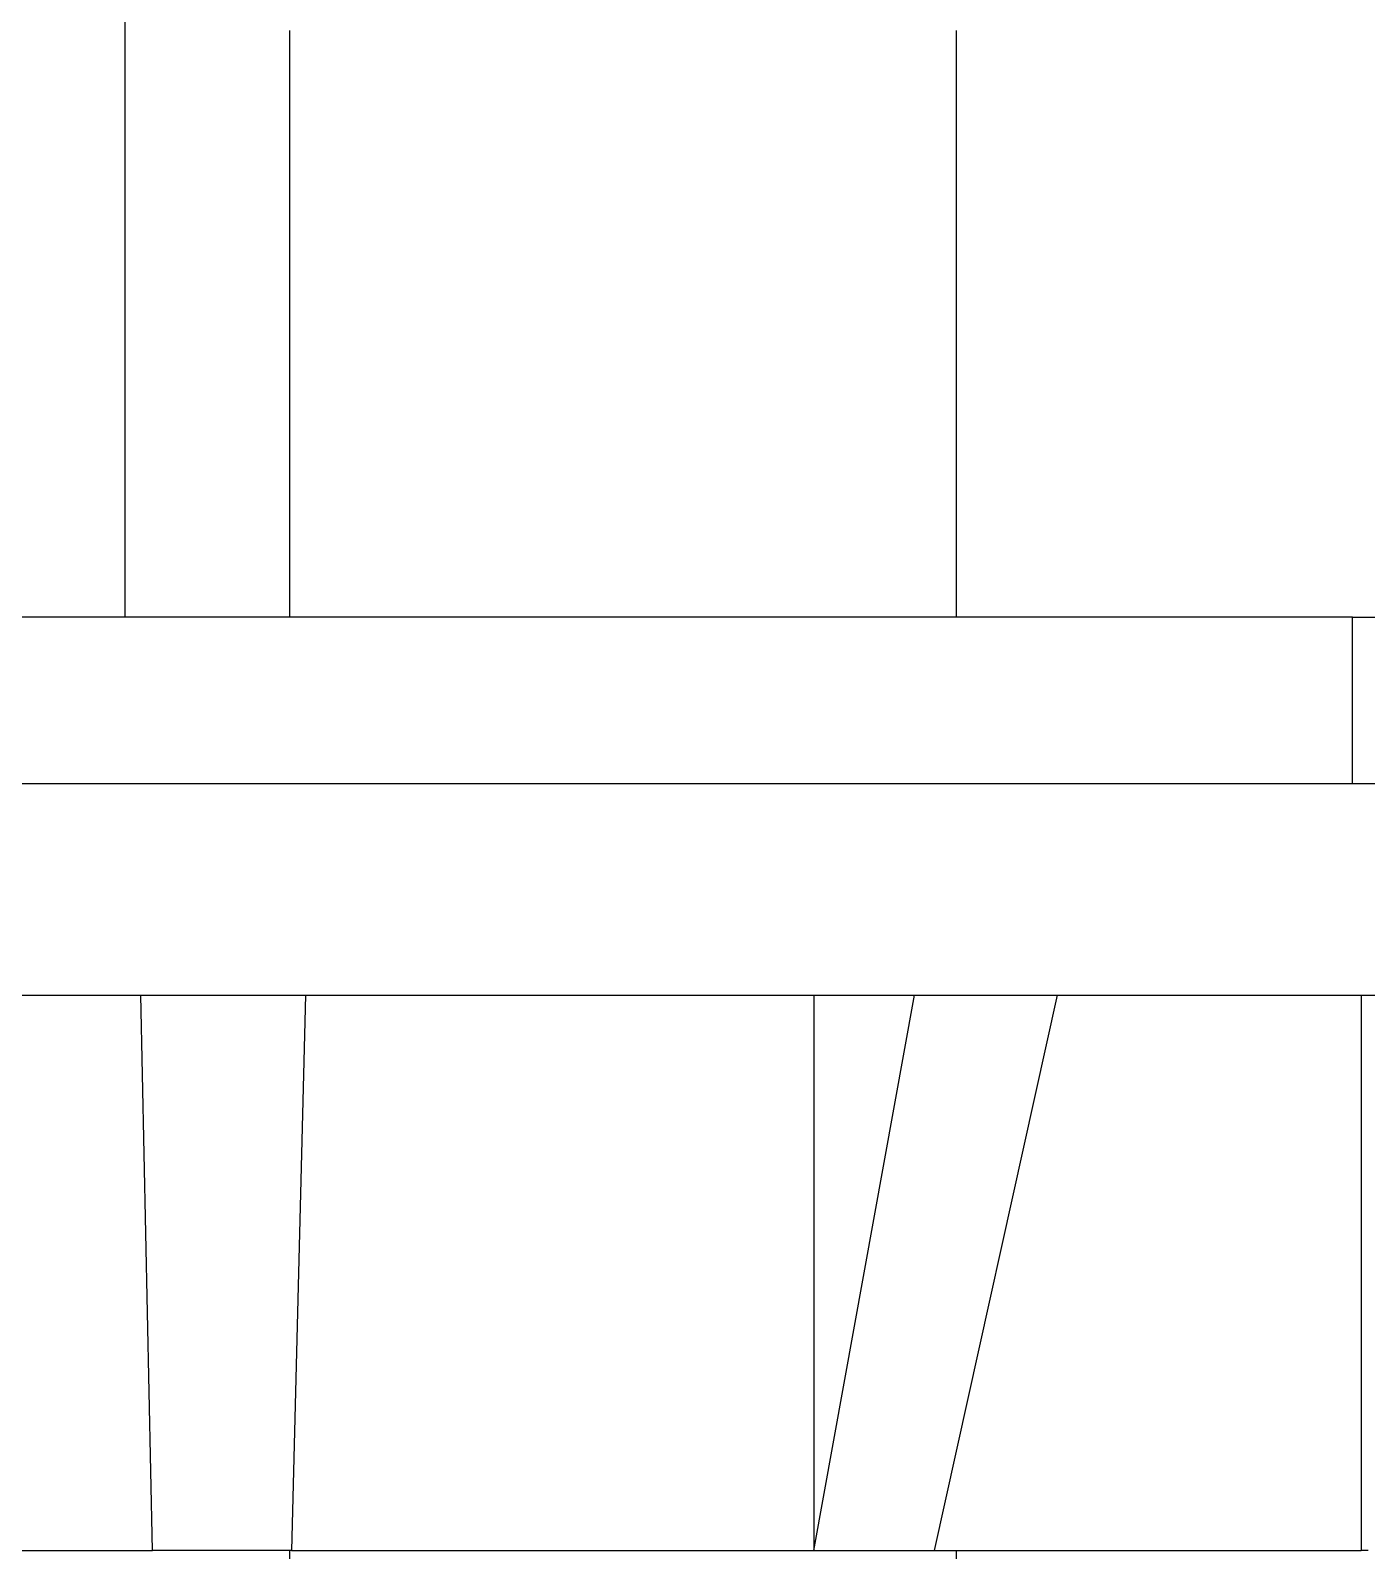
# Model space of a CAD drawing. Extents: x 77 to 788, y 36 to 557.
# Drawn here: x 252.22 to 276.27, y 218.95 to 246.32 of the extents above; entities that cross this region are included whole.
import ezdxf

# ---------------------------------------------------------------- set-up
doc = ezdxf.new("R2010")
doc.units = 0
doc.header["$LTSCALE"] = 10
doc.header["$MEASUREMENT"] = 0
doc.linetypes.add('CENTER', pattern=[2, 1.25, -0.25, 0.25, -0.25])
doc.layers.get('0').update_dxf_attribs({"linetype": 'CONTINUOUS'})
doc.layers.add('1', color=7, linetype='CONTINUOUS')

msp = doc.modelspace()

# ---------------------------------------------------------------- linework, layer by layer
at = {"color": 1, "linetype": 'CENTER'}
msp.add_line((253.928, 235.752), (253.928, 405.461), dxfattribs=at)
at = {"layer": '1', "color": 7, "linetype": 'Continuous', "lineweight": -3}
for p, q in [((256.89, 235.755), (256.89, 246.318)), ((268.89, 235.755), (268.89, 246.318)), ((276.02, 235.755), (233.761, 235.755)), ((276.02, 235.755), (276.57, 235.755)), ((276.02, 232.755), (276.02, 235.755)), ((279.54, 232.755), (228.172, 232.755)), ((243.241, 228.955), (254.209, 228.955)), ((254.422, 218.955), (254.209, 228.955)), ((254.209, 228.955), (257.134, 228.955)), ((257.172, 228.953), (256.922, 218.955)), ((257.172, 228.955), (268.135, 228.955)), ((266.322, 228.955), (266.322, 218.955)), ((266.322, 218.955), (268.135, 228.955)), ((268.135, 228.955), (270.669, 228.955)), ((270.701, 228.953), (268.488, 218.955)), ((270.7, 228.955), (279.54, 228.955)), ((276.172, 228.955), (276.172, 218.955)), ((245.021, 218.955), (254.422, 218.955)), ((256.922, 218.955), (254.422, 218.955)), ((256.89, 214.375), (256.89, 218.955)), ((256.922, 218.955), (266.322, 218.955)), ((266.322, 218.955), (268.488, 218.955)), ((268.488, 218.955), (276.172, 218.955)), ((268.89, 214.375), (268.89, 218.955)), ((276.299, 218.955), (276.172, 218.955))]:
    msp.add_line(p, q, dxfattribs=at)
at = {"layer": '1', "color": 7, "linetype": 'Continuous', "lineweight": -3, "extrusion": (0, 0, -1)}
for centre, major_axis, ratio, start_param, end_param in [((255.652, 159.281), (0.024, 69.771), 0.396792, 0.052729, 0.054054), ((255.835, 160.954), (15.322, 67.907), 0.332826, 6.261738, 6.263086)]:
    msp.add_ellipse(centre, major_axis=major_axis, ratio=ratio, start_param=start_param, end_param=end_param, dxfattribs=at)

doc.saveas('drawing.dxf')
